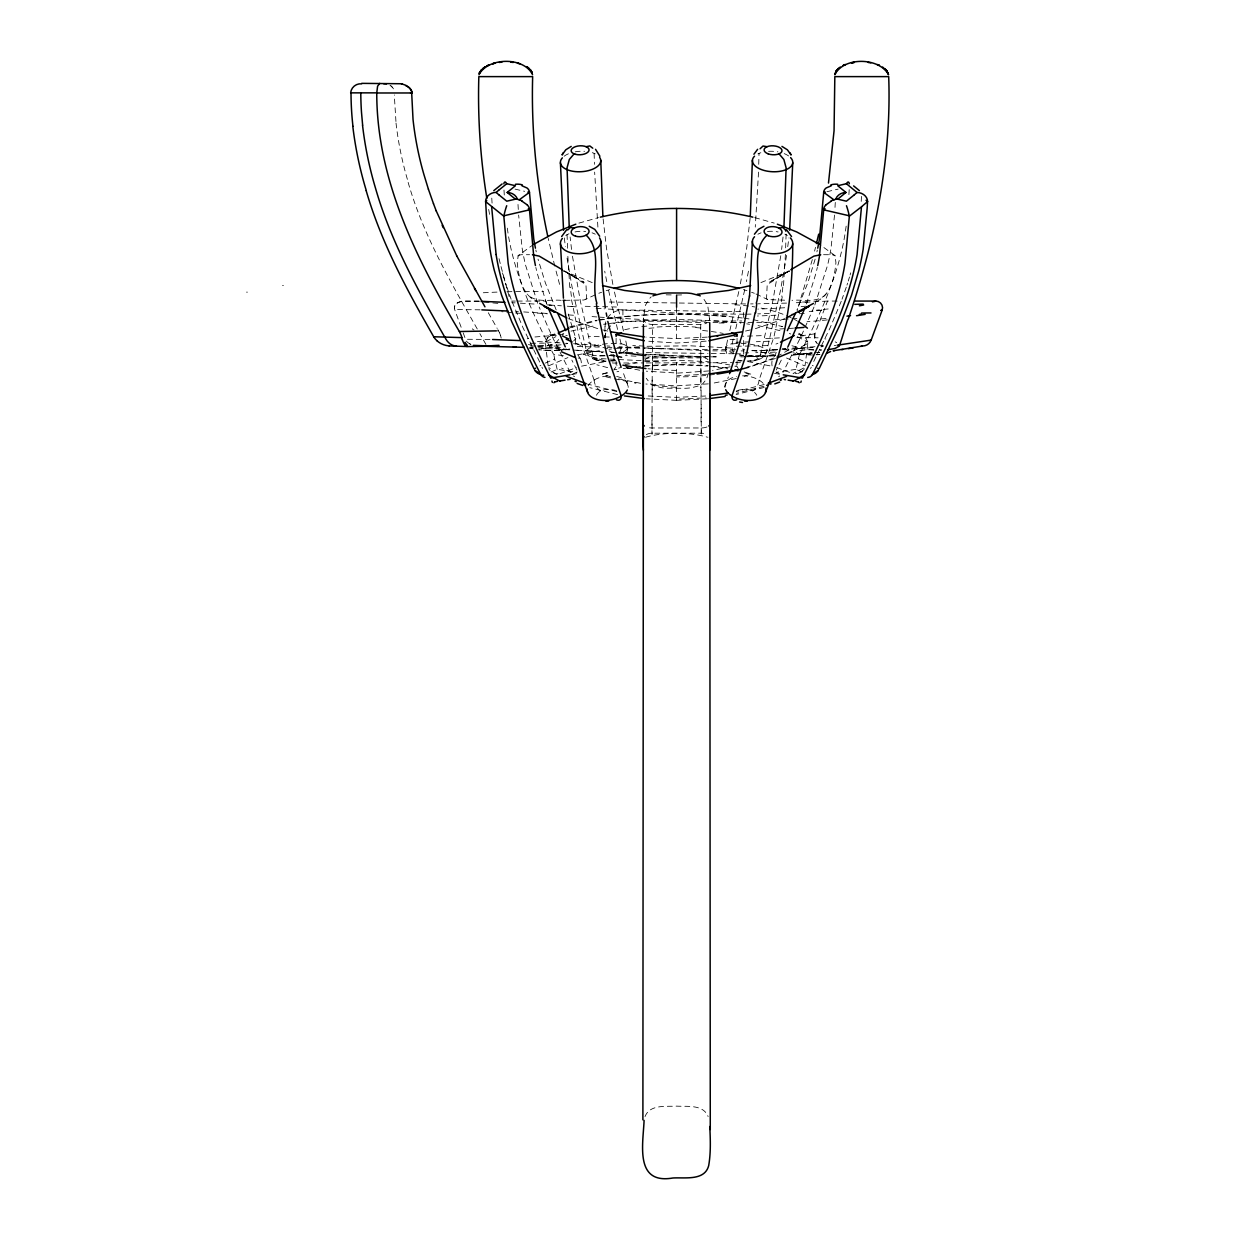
<?xml version="1.0" encoding="UTF-8"?>
<svg xmlns="http://www.w3.org/2000/svg" width="1240" height="1240" viewBox="0 0 1240 1240"><rect width="100%" height="100%" fill="white"/><g stroke="black" fill="none" stroke-linecap="round" stroke-linejoin="round"><path stroke-width="0.75" stroke-dasharray="5 3.75" d="M676.56 400.458L676.56 362.669M707.498 398.784L676.56 400.334L676.56 399.203L706.01 397.792M701.298 432.93L701.282 433.985L701.158 404.519M651.992 411.494L651.93 428.963M652.101 380.106L652.054 434.171L651.914 429.753M652.38 369.613L652.442 324.477A8.99 5.905 0 0 1 643.467 318.324L645.482 305.087L650.411 297.476A15.981 10.509 0 0 1 651.202 296.903M652.163 367.598L652.24 396.645M643.452 319.672L643.467 318.324M643.436 322.663L643.467 318.68M652.395 366.994L652.472 356.965L700.693 356.965A9.3 6.107 0 0 1 708.335 359.972M758.539 172.097L755.269 227.09M786.114 234.143L785.633 248.279M758.725 164.331L759.035 153.434M785.416 254.34L783.37 287.51M545.352 342.07L548.669 336.365L556.481 333.932M802.125 372.047L795.971 369.349L799.257 355.121M835.279 202.415L834.892 209.452M849.199 189.627L848.888 195.006M861.49 196.4L861.118 203.128M834.535 215.047L831.033 248.171A312.573 264.817 0 0 1 827.56 265.313L814.757 305.164M807.798 343.526L806.263 344.255M807.721 344.472L805.024 365.846M750.107 218.317L746.666 248.341L740.28 284.456M783.044 236.995L781.619 249.472M787.741 246.667L788.873 237.956M846.16 226.129L845.013 233.972A323.981 274.49 0 0 1 841.449 251.813C832.769 287.851 816.571 321.486 799.645 354.268L789.771 355.74M782.269 296.81L773.884 337.203L759.004 380.215M596.409 395.265C599.571 388.678 609.072 388.632 615.335 390.368M780.782 255.735L772.768 301.32L760.353 355.121A8.99 5.937 75.7 0 1 754.323 360.204L747.1 361.057M605.213 335.188L605.027 336.505L605.57 333.715M786.594 255.378L780.549 290.238L766.646 351.633C764.382 359.801 754.556 361.243 747.348 361.382M479.167 301.072L463.93 301.072C459.327 300.716 452.894 304.435 454.646 309.519L461.699 328.771M748.464 271.173L746.418 281.604M738.792 291.571L729.725 331.034M615.893 366.87L613.846 370.187M744.713 289.803L735.583 329.483M724.842 386.803L728.376 376.882M708.474 373.085L706.475 379.176L702.755 383.749A15.981 10.509 0 0 1 699.36 385.718L691.657 387.717A45.462 29.869 0 0 1 685.89 388.275L666.33 388.213A44.129 29.001 0 0 1 661.509 387.717L653.806 385.718A15.981 10.509 0 0 1 650.411 383.749L646.257 378.262M727.554 340.054L725.571 349.572L726.981 354.361M814.587 251.1L815.501 247.333M733.243 339.062L732.05 343.868A8.99 6.045 77.6 0 0 734.25 353.4M815.13 259.175L807.783 282.922L796.963 309.954M812.34 259.563L797.212 310.543M850.113 274.923L850.687 272.877M849.509 276.969L848.269 281.046M846.966 285.123L847.633 283.092M575.375 344.085L575.747 338.195L567.161 310.697M454.414 306.978L454.863 305.598M846.3 287.153L842.022 299.228M806.465 303.971L816.06 272.909A301.243 255.238 0 0 0 817.315 267.406M841.263 301.227L830.118 327.81L813.44 362.08M837.171 301.072L827.514 301.072L814.943 333.777L814.866 340.008L817.486 343.837M645.033 1116.573C649.822 1104.189 665.88 1106.762 676.591 1106.127C687.301 1106.762 703.343 1104.189 708.133 1116.573M814.013 307.04L801.102 336.35L782.936 372.45M781.308 360.096L776.225 370.047M558.667 339.497C554.451 346.162 545.182 346.301 538.207 345.991M776.302 352.501L773.311 358.283L774.954 358.019M533.851 244.249L518.243 255.518L517.25 262.462A129.704 109.895 0 0 0 518.661 272.893C520.754 284.224 525.372 296.283 536.641 301.46M626.185 354.361L627.595 349.572L625.611 340.054M816.54 301.46C827.809 296.283 832.412 284.224 834.52 272.893A129.704 109.895 0 0 0 835.93 262.462L834.923 255.518L819.315 244.249M546.856 338.117L554.296 333.235M826.026 294.066C817.455 303.552 802.962 299.228 792.019 300.328M517.87 255.952L520.784 254.727L529.589 254.696M802.652 370.791L797.212 374.17M645.591 437.239C663.354 431.985 689.812 431.985 707.575 437.239M573.686 340.969L575.794 338.489L573.531 336.613M779.712 375.999L778.643 376.65M788.392 271.173L767.204 284.658L766.553 298.453A2.651 2.248 0 0 0 767.731 299.569L788.113 300.328M457.018 303.118L462.179 301.18L478.996 301.289M545.988 341.713L555.861 336.66M783.788 273.901L769.033 282.348L789.554 270.863M803.66 368.032L793.445 373.317M805.752 344.534L793.802 350.781M548.762 365.769L567.936 357.57M565.053 300.328L583.962 300.003L597.184 293.958M760.942 282.596L789.26 271.048L779.232 276.396L786.253 272.63M779.232 276.396L789.369 270.971M539.958 365.846L540.857 365.382M572.028 374.403L576.554 372.248L557.21 369.349L551.04 372.047M736.374 390.972L737.149 390.615M545.321 363.088L554.714 358.918L553.923 355.151M560.015 373.674L576.538 367.521M777.899 343.263L775.961 344.069M784.703 318.742L755.393 328.662M610.591 376.774L602.408 374.077L610.437 372.403M775.403 358.531L746.387 367.428M562.448 333.978L563.828 333.483M598.812 293.276L601.617 292.268M570.245 327.779L597.122 320.633M744.171 371.938L750.758 374.077L742.574 376.774M602.408 374.077L608.995 371.938M737.831 390.368C744.109 388.632 753.595 388.678 756.757 395.265M527.248 338.815L528.457 338.427M569.857 348.952L561.968 350.455M763.98 386.229L736.591 393.251M606.189 290.718L609.755 289.602M569.61 326.942L596.409 320.246M764.197 387.438L736.126 394.522M552.218 344.519L544.004 345.991M764.181 384.524L736.142 391.577M578.925 223.107L598.486 217.604M736.033 365.196L737.056 364.885L737.056 361.088M571.036 331.127L595.138 325.593M567.439 343.464L565.704 343.914M736.281 378.541L712.566 383.315M615.304 360.158L610.824 360.902M754.323 360.204C762.554 358.329 752.386 354.609 748.774 355.524M730.251 366.776L712.535 370.373M581.56 366.156L605.414 361.569M577.282 354.919L601.292 350.285M745.472 331.065L750.339 329.933M826.91 191.704L838.132 189.116M739.335 370.187L738.56 369.381L734.607 370.047M625.084 364.606L636.414 362.7M814.416 333.87L814.928 333.777A8.99 8.99 0 0 0 816.649 343.015M814.215 333.917L796.902 336.443M623.24 368.575L639.685 366.156M598.176 319.935C645.745 312.372 694.478 312.464 742.264 317.983M599.711 320.153C641.375 313.224 684 313.085 726.02 316.51M571.671 374.526L578.662 373.364M534.967 336.97L556.311 335.281M561.131 344.829L539.539 345.898M627.471 368.466L640.491 366.622M795.971 369.349L776.612 372.248L781.138 374.403M739.536 355.926L743.83 355.524M603.586 324.26L606.453 323.857M612.235 361.135L615.102 360.731M708.707 370.946L678.048 373.085L646.396 371.194M533.262 347.293L531.526 347.897L533.262 348.719M706.18 341.124L676.575 343.031L646.986 341.124M801.753 335.885L800.42 336.04M610.173 360.933L615.009 360.344M708.335 383.873L676.56 385.826L645.9 384.012M609.351 323.485C652.984 318.417 697.221 318.432 740.885 323.129M608.902 349.293L611.49 348.983M828.165 308.962L816.308 310.202M834.257 345.526L835.729 345.371M648.954 328.305L657.433 327.592M644.568 361.724L676.575 360.173L708.598 361.724M823.05 346.007L821.5 346.162M819.423 352.408L793.197 354.64L796.188 354.284M818.074 352.439L819.485 352.3M707.218 374.201L676.56 375.767M826.026 318.478L819.098 319.13M561.611 350.3L566.943 348.765M616.699 348.425L642.336 346.518M796.84 337.512L818.121 337.822M819.996 354.547L816.184 354.841M820.803 346.859L822.306 346.719M819.655 354.392L816.618 354.625M644.971 365.614L676.56 364.235L708.195 365.614M705.638 396.01L676.56 397.374L646.273 395.885M827.499 301.072L793.306 302.885M643.746 366.234L676.575 364.669L707.761 366.094M801.66 354.02L811.952 353.137M808 353.353L794.778 354.392M813.161 347.526L803.768 348.254M707.281 337.11L676.591 338.582L645.9 337.11M815.021 346.719L790.686 348.192M797.661 354.175L810.541 354.826M796.065 348.781L803.784 348.254M791.911 345.759L802.234 348.363M799.149 348.579L792.964 348.983M791.538 349.076L794.623 348.874M779.402 337.885L765.406 338.597M559.581 350.455L549.01 350.533M788.966 350.006L782.223 349.603M786.702 349.354L781.99 349.618M771.683 338.303L772.458 338.272M604.407 355.524C591.976 355.136 594.022 362.003 606.066 361.057M775.264 355.57L772.288 355.71M775.729 349.928L777.279 349.851M644.164 358.019L705.886 357.864M774.008 355.632L761.887 356.144L770.784 355.787M775.729 355.71L747.813 356.733M775.946 349.913L758.493 350.563M772.613 350.067L774.163 349.99M785.711 348.425L782.347 348.564M769.482 350.192L771.048 350.13M769.296 313.488L757.718 313.906M647.032 346.301L690.696 345.821L734.839 348.254M559.24 350.641L538.175 349.788M766.351 350.315L767.917 350.254M770.474 322.307L696.384 322.524L600.114 317.176M764.786 350.362L755.331 350.656M758.771 356.252L760.275 356.206M765.468 356.19L744.294 356.795M786.563 303.103L758.105 303.8M749.689 356.515L758.833 356.252M755.749 356.361L757.253 356.314M752.711 356.438L754.23 356.407M756.943 350.61L750.603 350.765M537.958 347.014L562.572 347.696M820.229 350.222L821.283 350.207M746.077 314.185L751.068 314.092M740.792 356.872L746.046 356.763M676.591 295.012L683.519 294.887M813.626 349.742C810.526 349.494 789.089 350.424 799.211 354.051M823.577 254.696L832.381 254.727L835.31 255.952M750.603 303.909L753.114 303.862M744.403 314.231L680.869 313.333L604.035 308.822M496.108 330.894L498.558 330.863L499.394 332.475M735.01 339.466L728.283 339.528M741.148 350.904L744.31 350.874M813.053 354.981L801.35 354.609L793.011 352.811M745.581 303.955L607.058 302.002M735.521 349.649L709.156 349.634M604.981 337.853A17.98 16.632 -1.4 0 1 622.914 321.3L705.932 321.067M713.465 321.051L741.768 320.974M734.824 350.951L712.768 350.843M612.204 362.871A9.005 8.324 -1.4 0 0 613.939 363.041L620.418 363.01M623.673 362.995L643.126 362.933M646.365 362.933L711.233 362.747M712.845 362.747L732.313 362.685M735.553 362.669L740.419 362.669M561.146 300.328C550.204 299.228 535.711 303.552 527.139 294.066M511.531 301.072L515.344 301.072M517.25 301.072L545.802 301.072L547.181 304.653M652.442 324.477L700.724 324.477A8.99 5.905 0 0 0 706.816 322.927M530.488 345.991L536.284 345.991M706.939 426.979A8.99 4.263 -0.1 0 1 701.22 427.971L651.946 427.971A8.99 4.263 0.1 0 1 646.241 426.979M750.758 374.077L744.046 372.93M719.076 322.989L727.648 323.051M704.583 339.528L697.794 339.45M707.404 349.618L646.691 348.425M713.202 356.717L716.255 356.748M618.807 352.284L638.259 352.532M605.074 326.678A18.383 16.957 9.8 0 1 622.914 309.923L743.659 311.721L743.659 317.564M697.794 339.45L691.005 339.357M554.017 346.053L559.643 346.131M646.365 352.625L707.978 353.416M711.233 353.462L733.925 353.772M735.553 353.788L743.659 353.896M710.163 356.671L677.335 355.818M716.131 356.934L685.782 356.283M666.175 294.826L674.855 294.981M709.621 350.796L618.962 346.719M676.56 400.334L646.396 398.815M489.971 339.419L465.543 339.264L462.334 330.522M577.267 346.503L599.199 347.091M480.066 309.829L454.646 309.519L454.367 308.31M607.135 347.308L611.894 347.433M617.38 347.588L645.064 348.378M819.904 349.788L821.577 349.851M609.259 337.048L603.849 336.862M599.214 336.691L588.55 336.303M605.818 361.382C598.61 361.243 588.783 359.801 586.536 351.633L572.616 290.238L566.572 255.378M685.782 356.283L608.871 352.3M672.902 355.647L642.196 354.19M548.638 350.517L539.524 349.804M659.68 355.074L664.082 355.276M813.905 350.114L800.745 348.502M530.007 347.619L532.843 347.774M609.336 355.524L615.443 356.267M538.579 348.068L571.237 349.928M511.748 302.7L515.158 302.885M541.462 348.223L550.173 348.704M537.447 341.512L558.062 342.752M520.351 303.18L537.525 304.234M515.701 311.472L518.351 311.628M561.704 349.37L563.611 349.478M630.556 353.54L618.698 352.842M573.159 350.052L578.909 350.393M523.683 311.938L546.111 313.363M576.988 350.269L601.121 351.772M565.796 335.451L567.254 335.544M556.14 342.628L559.984 342.86M598.207 351.587L585.482 350.796L607.073 352.175M565.796 343.232L567.718 343.356M573.562 343.744L601.013 345.557M606.964 345.945L609.941 346.146M546.948 304.839L551.056 305.102M548.995 304.978L561.379 305.8M695.733 327.592L704.212 328.305M567.3 306.218L575.019 306.76M571.144 306.481L578.894 307.04M596.083 308.264L602.439 308.714M568.494 314.898L576.306 315.456M592.069 316.603L596.905 316.944M798.235 334.118L804.93 336.707L807.813 342.085M742.357 360.902L737.862 360.158M713.481 366.156L728.438 368.296M742.295 349.06L744.744 349.339M738.73 360.422L741.039 360.685M709.419 366.234L727.803 368.885M744.109 318.231L749.673 318.99M738.064 360.731L740.931 361.135M746.712 323.857L749.596 324.26M716.937 362.731L729.818 364.978M640.6 383.315L616.885 378.541M747.875 361.584L771.606 366.156M531.665 345.17L528.38 344.581M751.998 350.3L775.884 354.919M563.394 355.74L553.521 354.268C536.595 321.486 520.397 287.851 511.732 251.813A323.981 274.49 0 0 1 508.137 233.972L507.021 226.129M578.212 358.019L579.855 358.283L576.864 352.501M639.685 370.233L622.914 366.776M774.504 373.364L781.495 374.526M753.222 319.626L782.486 326.616L777.852 325.175M758.028 325.593L782.146 331.127M824.615 338.768L825.887 339.016M617.597 394.615L589.775 387.655M616.838 391.546L587.528 384.075M616.885 369.706L614.017 369.101M734.623 369.52L738.358 370.388M615.536 355.942L609.476 354.516M819.392 345.077L823.329 345.991A8.99 8.99 0 0 1 821.391 345.774M515.034 189.116L524.659 191.332M602.826 329.933L607.693 331.065M529.511 347.99L532.611 348.874M607.662 367.644L596.843 364.793M754.695 217.604L774.24 223.107M734.87 366.156L737.056 366.73M736.018 370.621L735.165 370.404L738.218 371.21M597.773 328.662L568.478 318.742M602.702 352.718L601.354 352.346M776.643 367.536L793.15 373.674M617.132 365.196L616.11 364.885L616.11 361.088M743.411 289.602L746.976 290.718M592.224 282.596L563.906 271.048L573.934 276.396L563.626 270.863M786.517 357.988L804.404 365.754M529.65 348.037L530.782 348.44M751.548 292.268L754.354 293.276M789.353 333.483L790.732 333.994M580.707 345.449L573.485 342.519M798.452 358.918L807.845 363.088M616.017 390.615L616.807 390.972M755.982 293.958L767.731 299.569M797.32 336.66L807.69 342.007M835.202 341.868L836.737 342.674M812.309 365.382L813.207 365.846M552.932 347.556L545.368 343.387L548.142 365.846M557.179 374.805L550.514 370.791M469.356 343.651L470.921 344.488M563.797 270.971L573.934 276.396M798.885 333.235L806.31 338.117M548.855 367.66L550.327 368.497M566.913 272.63L584.133 282.348L569.377 273.901M564.774 271.173L585.962 284.658L586.613 298.453A2.651 2.248 0 0 1 585.435 299.569M574.523 376.65L573.454 375.999M390.972 85.916L392.445 87.404M738.498 369.303L737.273 366.87M557.179 369.319L554.73 359.073M787.276 347.572L788.376 349.401M488.296 312.728L497.193 328.445M497.875 329.654L498.558 330.863M485.94 344.441L479.864 333.622M477.276 329.003C450.027 281.139 422.018 232.856 407.293 179.366M570.23 372.45L552.064 336.35L539.152 307.04M576.941 370.047L571.857 360.096M539.726 362.08L523.048 327.81L511.903 301.227M499.394 332.46L500.557 335.404M556.202 309.954L545.383 282.922L538.036 259.175M594.162 380.215L579.282 337.203L570.912 296.81M537.664 303.273L525.605 265.313A312.573 264.817 0 0 1 522.133 248.171L518.63 215.047M623.581 373.674L628.324 386.803M511.143 299.228L506.865 287.153M546.701 303.971L537.106 272.909A301.243 255.238 0 0 1 535.851 267.406M505.532 283.092L506.199 285.123M504.897 281.046L503.657 276.969M500.557 335.389L501.177 338.071M509.19 296.763L500.882 266.058M502.479 272.877L503.053 274.923M559.581 284.379L555.226 267.918M554.761 266.073L548.22 238.406M499.038 258.679L500.418 264.213M619.923 339.062L621.116 343.868A8.99 6.045 -77.6 0 1 618.931 353.4M598.843 360.204A8.99 5.937 -75.7 0 1 592.813 355.121L580.398 301.32L572.384 255.735M617.582 329.483L608.452 289.803M623.441 331.034L614.374 291.571M612.886 284.456L606.5 248.341L603.058 218.317M606.747 281.604L604.702 271.173M488.684 209.436L489.692 215.031M564.293 237.956L565.425 246.667M571.547 249.472L570.121 236.995M597.897 227.09L594.642 172.097M569.796 287.51L567.75 254.34M395.947 121.489L394.522 98.719A269.142 269.142 0 0 1 394.475 94.922M709.714 320.679L707.683 305.087L702.755 297.476A15.981 10.509 0 0 0 701.964 296.903M492.063 203.128L491.675 196.4M518.289 209.452L517.886 202.415M504.277 195.006L503.967 189.627M567.548 248.279L567.052 234.143M594.13 153.434L594.441 164.331M701.267 430.373L701.22 428.048M701.282 431.195L701.282 432.698M700.724 324.477L700.879 387.702M700.693 356.965L700.724 360.638M701.003 369.675L700.894 390.647M701.111 390.678L701.034 422.825M743.659 340.473L743.659 356.965M737.056 338.334L737.056 344.022M676.591 307.877L676.591 338.675M622.914 309.985L622.914 321.315M616.11 338.334L616.11 344.022M613.939 354.997L613.939 363.026M604.95 326.678L604.95 338.04M709.699 318.324A8.99 5.905 0 0 1 709.032 320.835M644.784 360.034A9.3 6.107 0 0 1 652.457 356.841M646.335 434.62A8.99 6.185 0.2 0 1 652.101 433.194L701.065 433.194A8.99 6.185 -0.2 0 1 706.831 434.62M757.919 153.9A20.197 10.214 3.1 0 1 760.864 152.722M768.583 151.327A20.197 10.214 3.1 0 1 777.945 151.869M784.192 153.62A20.197 10.214 3.1 0 1 788.779 156.07M760.399 355.151A20.352 6.138 5.7 0 1 739.335 354.749M734.375 353.54A20.352 6.138 5.7 0 1 731.879 343.805M732.36 343.992A20.429 5.75 6 0 1 761.221 346.967A20.429 5.75 6 0 1 760.244 355.09M757.888 234.236A20.197 11.191 3.2 0 1 761.096 232.841M767.482 231.462A20.197 11.191 3.2 0 1 778.131 231.958M784.92 234.143A20.197 11.191 3.2 0 1 787.354 235.46M724.997 387.5A20.46 11.904 6.4 0 1 736.514 376.449M742.558 375.844A20.46 11.904 6.4 0 1 759.128 380.153A20.32 12.105 7.1 0 1 764.274 384.648M759.05 380.184A8.618 4.542 -59.9 0 1 752.54 391.081M782.827 287.153A331.576 195.409 62.9 0 1 781.758 296.438M817.315 250.015A301.258 255.238 0 0 1 816.912 251.844M776.596 372.356A8.882 6.107 85.8 0 1 775.946 372.031M772.086 365.893A8.882 6.107 85.8 0 1 773.093 358.019M811.239 367.179A8.99 6.742 -62.8 0 1 810.588 368.528M536.254 251.844A301.258 255.238 0 0 1 535.851 250.015M580.072 358.019A8.882 6.107 -85.8 0 1 581.079 365.893M577.22 372.031A8.882 6.107 -85.8 0 1 576.569 372.356M542.577 368.528A8.99 6.742 62.8 0 1 541.927 367.179M565.796 235.46A20.197 11.191 -3.3 0 1 568.99 233.787M575.019 231.942A20.197 11.191 -3.3 0 1 585.668 231.446M592.054 232.81A20.197 11.191 -3.3 0 1 595.262 234.221M616.652 376.449A20.46 11.904 -6.4 0 1 628.168 387.5M588.179 385.779A20.32 12.105 -7.1 0 1 593.976 380.106A20.46 11.904 -6.4 0 1 610.607 375.844M600.625 391.081A8.618 4.542 59.9 0 1 594.115 380.184M571.408 296.438A331.576 195.409 -62.9 0 1 570.338 287.153M564.091 156.256A20.197 10.23 -3.1 0 1 568.958 153.59M575.205 151.838A20.197 10.23 -3.1 0 1 584.567 151.296M592.286 152.675A20.197 10.23 -3.1 0 1 595.231 153.853M621.287 343.805A20.352 6.138 -5.7 0 1 618.791 353.54M613.846 354.749A20.352 6.138 -5.7 0 1 592.767 355.151M592.921 355.09A20.429 5.75 -6 0 1 591.945 346.967A20.429 5.75 -6 0 1 620.806 343.992M624.619 329.762A96.565 40.021 1.7 0 1 647.296 326.027M657.122 327.035A100.533 35.526 0.1 0 1 696.012 327.081M702.615 330.507A96.565 35.588 -0.3 0 1 723.245 333.421M571.33 372.403A128.65 31.372 11.6 0 1 561.596 368.079M675.939 387.298A148.211 52.157 4.5 0 1 652.968 385.237M627.843 381.502A148.211 52.157 4.5 0 1 604.593 376.449M558.015 373.705A10.695 9.905 2.4 0 1 548.7 368.745M804.466 368.745A10.695 9.905 -2.5 0 1 795.15 373.69M676.544 370.388A158.55 75.067 1.1 0 1 647.993 368.745M561.643 350.563A143.081 40.285 9.7 0 1 555.101 347.386M604.097 360.483A153 52.948 6.1 0 1 586.582 355.198M676.56 357.678A146.661 67.425 1.1 0 1 647.776 355.942M788.888 349.742A145.638 76.152 0 0 1 750.882 366.513M714.457 374.403A145.638 76.152 0 0 1 676.374 376.898M607.708 348.735A144.522 49.74 5.7 0 1 588.132 342.69M734.716 304.776A143.142 69.424 -11 0 1 754.85 306.962M761.096 308.094A143.142 69.424 -11 0 1 764.119 308.714M769.932 310.108A143.142 69.424 -11 0 1 797.087 320.881M618.62 368.11A90.907 34.534 2.1 0 1 620.76 367.598M625.704 366.529A90.907 34.534 2.1 0 1 627.378 366.203M616.947 371.767A100.022 39.928 2.2 0 1 618.76 371.365M539.183 346.053A32.333 6.572 -2.7 0 1 537.106 345.929M807.473 301.847A56.048 1.457 -1.9 0 1 801.613 302.111M585.202 306.296A235.197 8.912 2 0 1 619.24 307.086M483.29 292.764A235.197 21.684 3.6 0 1 499.239 292.02M506.928 291.772A235.197 21.684 3.6 0 1 543.507 291.385M470.363 344.115A11.222 11.222 0 0 1 465.217 339.45M644.226 346.099A449.95 53.289 1.5 0 1 632.757 345.433M661.757 348.828A436.341 51.723 1.4 0 1 643.467 347.882M636.011 356.206A457.498 58.078 1.2 0 1 625.425 355.586M530.689 343.294A155.341 17.236 5 0 1 547.274 343.17M554.822 348.238A152.551 13.408 4 0 1 564.107 348.394M775.294 352.129A187.845 25.513 0 0 1 755.749 352.687M748.557 352.827A187.845 25.513 0 0 1 744.961 352.888M786.269 349.076A145.901 14.508 -0.4 0 1 784.501 349.153M777.62 349.417A145.901 14.508 -0.4 0 1 770.707 349.649M474.021 330.042A188.681 8.68 3.7 0 1 472.564 328.724M727.074 315.038A379.998 11.548 1.3 0 1 711.76 314.65M769.095 341.186A178.544 31.62 -0.2 0 1 756.307 341.713M749.797 341.93A178.544 31.62 -0.2 0 1 735.909 342.224M761.236 335.653A178.591 25.885 -0.5 0 1 742.683 336.226M737.025 336.335A178.591 25.885 -0.5 0 1 734.018 336.397M658.626 361.15A384.245 57.846 -0.2 0 1 588.954 357.895M549.707 334.49A188.697 4.216 1.6 0 1 563.611 334.676M767.653 345.588A170.407 15.469 -0.5 0 1 736.033 346.224M613.568 348.115A324.694 3.208 1.8 0 1 616.311 348.192M520.49 313.363A570.369 9.688 4.5 0 1 501.657 311.69M793.523 328.166A212.629 47.91 0 0 1 776.86 329.112M827.375 319.904A178.855 28.179 -1.1 0 1 807.054 321.703M497.814 303.366A560.124 9.61 4.5 0 1 479.957 301.754M796.917 318.385A203.515 46.5 -0.1 0 1 775.171 319.781M821.795 310.248A171.322 28.195 -1.2 0 1 809.224 311.442M806.109 306.172A190.325 30.659 -1.2 0 1 798.684 306.76M784.672 307.737A190.325 30.659 -1.2 0 1 757.841 309.086M282.55 285.556A566.572 9.254 3.7 0 1 283.402 285.588M549.847 305.536A475.044 32.008 5.6 0 1 551.878 305.675M804.249 313.394A198.663 28.892 -1.3 0 1 791.476 314.278M775.93 315.177A198.663 28.892 -1.3 0 1 757.376 315.999M246.528 292.129A575.964 10.23 3.7 0 1 247.411 292.144M537.339 313.1A480.779 39.758 6.1 0 1 547.553 313.782M613.846 352.3A8.975 8.277 9.8 0 1 607.585 349.665M407.387 179.35A337.76 337.76 0 0 1 395.839 121.489M390.011 85.281A10.168 10.168 86.5 0 1 393.995 89.915M725.695 348.533L725.571 349.572L725.943 346.781L725.695 348.533M812.37 352.981L809.472 353.229L812.37 352.981M627.471 348.533L627.223 346.781L627.595 349.572L627.471 348.533"/><path stroke-width="1.5" d="M643.111 439.782L643.111 440.774M710.272 440.82L710.195 443.594M643.421 324.663L642.971 443.625L643.095 442.075M643.436 372.372L643.126 439.564A8.99 6.185 0.2 0 1 644.025 436.65M643.374 428.963L642.894 1119.86M752.401 160.224L750.278 216.566M792.748 162.797L789.617 230.268M752.386 241.211L749.534 296.376M792.716 243.799C792.825 294.485 785.385 345.51 765.375 392.367M710.226 443.176L709.792 450.167M866.032 200.291L867.535 201.593L867.179 208.119L863.164 249.24A342.891 290.517 0 0 1 858.902 270.243L851.508 295.353L841.402 321.764L819.035 368.962L817.687 368.218M783.959 226.688L786.098 167.725L783.851 159.48L779.061 153.869M756.276 303.257C762.925 282.286 749.332 251.581 767.033 235.166M749.549 295.694L742.264 334.63L729.585 373.674M828.49 183.055L834.055 130.789L834.83 76.617L888.693 76.617C891.73 159.232 874.619 241.242 848.269 319.161C847.664 317.843 838.333 352.315 838.984 344.751M755.175 312.558L746.806 352.951L731.957 395.885A9.44 4.743 -58.6 0 0 736.731 399.822M644.087 1120.402C643.126 1144.21 634.4 1184.665 672.886 1178C684.945 1177.225 704.63 1181.069 708.675 1165.693C710.939 1152.782 710.396 1139.545 709.792 1126.509M834.938 74.431C843.944 56.652 879.315 57.303 888.538 74.71M834.876 74.71L836.566 70.432M478.966 74.71C488.079 57.195 523.947 56.59 532.58 74.71M816.416 243.583L818.695 234.174M835.062 73.656L836.024 71.347M805.086 307.644L787.88 346.859M567.765 229.958L570.385 227.447L574.105 228.176M795.429 313.394L787.322 330.615M562.169 154.799L565.781 149.808L571.206 146.398M562.201 154.737L563.068 152.954M760.089 148.785L763.003 146.025L767.033 146.692M561.627 236.546L566.711 229.71M807.705 377.456A8.99 7.114 55.8 0 0 812.619 374.093C829.204 341.744 844.843 308.481 853.368 272.986A334.8 283.666 0 0 0 857.073 254.526L861.49 206.801L849.338 216.21L845.013 263.252A323.857 274.381 0 0 1 841.433 281.108C833.249 315.131 818.338 347.06 802.451 378.091L783.231 374.821M753.92 154.241L757.625 149.311M754.432 234.221L758.353 229.415L763.933 226.269M838.922 346.286L835.14 348.409L827.56 349.804M554.776 381.889L553.954 382.772M826.181 204.708L831.234 201.159M838.581 68.246L836.132 71.068L840.193 67.038M379.735 83.374L377.596 86.18L376.759 92.861L351.013 92.861A304.404 304.404 0 0 0 352.47 121.768L352.92 126.201M498.961 194.897L506.757 201.19L515.437 199.175L507.207 192.448L515.437 185.721L506.757 183.706L498.852 190.108M867.582 201.593A10.37 8.773 6.1 0 0 857.057 192.479L846.409 183.706L837.729 185.721L845.959 192.448L837.729 199.175L846.409 201.19L853.91 195.145M854.221 194.882L856.949 192.541M861.707 206.615L867.535 201.593M535.479 368.218L534.13 368.962L511.764 321.764L501.657 295.353L494.264 270.243A342.891 290.517 0 0 1 489.986 249.24L486.483 216.085L485.631 201.593L486.762 200.617M498.65 190.263L496.232 192.355A10.37 8.773 -6.1 0 0 485.584 201.593M483.197 68.246L485.584 66.603L482.252 69.022M493.768 190.65L502.107 183.97M519.173 199.873L529.464 192.324A8.866 7.332 -28.4 0 0 526.985 187.984L522.009 185.829M825.096 208.769L823.701 209.715M812.619 374.093L818.276 370.326M499.038 345.325L486.808 345.976M813.455 303.428L786.284 318.029M574.105 153.869L569.315 159.48L567.067 167.725L569.207 226.688M533.851 244.249L556.481 231.927L575.81 224.192M790.81 269.747L813.967 256.106L820.725 254.774M586.148 146.692L589.822 145.933L592.767 148.211M779.061 228.176L782.796 227.447L785.4 229.958M794.313 335.498L780.456 342.178M558.155 333.033L568.943 328.259M791.926 351.664L777.062 357.895M786.625 376.371L768.164 383.269M780.394 380.324L781.495 379.874M774.768 383.904L779.697 382.06M770.257 384.152L771.14 383.842M766.707 385.346L767.607 385.051M616.11 336.443L616.11 334.552L621.674 332.987M737.056 336.443L737.056 334.552L708.893 340.752M872.464 301.894L875.797 301.072A6.742 6.742 0 0 1 882.152 310.124L871.162 340.086A8.99 8.99 0 0 1 862.73 345.991L833.172 350.781L834.474 350.626M495.055 63.163L492.59 63.767L494.109 63.395M600.3 217.155C650.24 205.546 702.925 205.546 752.866 217.155M613.878 288.44C654.921 277.977 698.244 277.977 739.304 288.44M874.495 301.413L875.797 301.072L854.562 301.072M881.144 310.372L882.136 310.124L880.772 310.465M750.681 285.572L728.624 290.454L697.19 294.298M871.007 340.132L837.171 345.216M503.812 215.791L529.48 209.854L533.758 256.447A301.243 255.238 0 0 0 535.447 265.562M825.298 192.076L823.701 192.448L819.408 239.056A301.258 255.238 0 0 1 817.718 248.171M862.126 346.131L861.01 346.379M826.522 353.369L830.63 351.524M831.234 185.814L826.227 187.922A8.866 7.332 28.4 0 0 823.639 192.308L833.993 199.873M467.403 346.58L485.243 346.27M742.249 331.824L708.908 336.923M732.607 370.45L709.543 373.953M853.12 347.882L848.408 348.657M569.935 374.821L550.715 378.091C534.827 347.06 519.917 315.131 511.732 281.108A323.857 274.381 0 0 1 508.152 263.252L503.828 216.21L485.631 201.593M554.822 381.827L557.38 381.393M728.159 393.049L709.745 395.591M559.953 380.974L565.068 380.137M725.354 395.297L727.245 394.987M567.625 379.719L570.183 379.3M859.32 314.418L860.948 314.17M725.199 396.506L709.11 398.629M841.805 349.649L842.937 349.494M846.935 316.138L850.532 315.658M717.092 336.009L717.96 335.916M499.239 62.45L500.262 62.341M500.882 62.279L501.906 62.171M747.317 401.14L744.496 401.14M608.669 401.14L605.849 401.14M461.822 337.621L433.721 336.753C407.014 290.207 381.192 242.529 366.188 190.727M434.387 336.738L433.721 336.753A15.097 15.097 0 0 0 435.163 338.861L436.899 340.69M428.404 189.208L423.925 174.561A323.578 323.578 0 0 1 413.029 119.474L411.68 92.969L376.759 92.985C376.635 179.444 416.469 258.803 459.374 331.529L496.108 330.879M485.243 346.27L524.365 347.355M410.533 93L411.68 93M361.662 83.359L401.264 83.746A21.096 20.305 86.8 0 1 401.822 83.855L406.162 85.436M563.13 300.328L565.053 300.328M466.736 346.518L450.802 345.976A20.723 20.708 0 0 1 449.175 345.976M498.015 346.301L473.354 345.356M492.559 339.497L519.932 340.582M482.096 301.367L504.943 302.328M481.833 309.876L507.904 311.038M513.267 346.859L516.011 346.967M532.441 254.774L539.198 256.106L562.356 269.747M543.678 375.24L542.531 375.1M655.976 294.298L624.542 290.454L602.485 285.572M449.035 345.898L448.586 345.851A20.879 20.879 0 0 1 436.868 340.721M513.298 62.45L510.647 62.171M644.552 398.614L624.402 395.917M644.257 336.923L610.917 331.824M642.956 395.545L626.603 393.312M644.273 340.752L616.11 334.552M870.837 62.852L868.186 62.45M784.254 379.502L785.54 379.719M788.097 380.137L793.228 380.974M739.582 402.008L742.512 402.489M795.785 381.393L798.343 381.827M621.612 357.244L616.869 356.252M401.822 83.855L401.9 83.871A21.096 20.29 85.1 0 0 401.264 83.746M849.354 215.791L823.701 209.854L819.408 256.447A301.243 255.238 0 0 1 817.718 265.562M527.868 192.076L529.48 192.448L533.758 239.056A301.258 255.238 0 0 0 535.447 248.171M519.823 63.767L517.406 63.163L518.336 63.395M731.492 332.987L737.056 334.552M586.179 383.64L566.293 376.278M585.59 385.067L583.529 384.369M777.356 224.192L796.685 231.927L819.315 244.249M577.158 383.454L582.816 385.469M574.926 357.446L561.519 351.788M576.29 381.719L575.019 381.222M877.223 64.511L879.439 65.394L878.168 64.883M572.105 341.915L566.138 339.187M566.882 318.029L539.71 303.428M589.232 226.269L594.812 229.415L599.664 236.251M521.932 201.159L526.985 204.708M781.96 146.398L787.385 149.808L790.996 154.799M586.132 235.166C603.896 251.875 589.976 282.178 596.889 303.257M534.889 370.326L540.562 374.093A8.99 7.114 -55.8 0 0 544.933 377.394M529.464 209.715L528.255 208.894M882.601 67.038L887.003 71.068L884.957 68.82M799.226 382.788L798.39 381.889M853.616 185.907L859.413 190.65M496.232 192.541L498.821 194.773M491.644 206.786L496.108 254.526M786.47 229.71L791.538 236.546M595.541 149.311L599.912 156.256M484.949 306.838L456.739 255.843M474.424 288.346L475.726 290.625M444.54 336.738C417.384 289.246 390.569 240.854 375.441 187.953A365.971 365.971 0 0 1 362.529 125.147M459.374 331.529L460.846 334.599A13.78 8.107 60.7 0 1 461.9 337.512M456.739 255.843L436.232 210.909M540.562 374.093C523.962 341.744 508.322 308.481 499.798 272.986A334.8 283.666 0 0 1 496.093 254.526M790.097 152.954L790.965 154.737M565.843 330.615L557.736 313.394M565.285 346.859L548.08 307.644M442.153 225.277L443.207 227.664M888.29 73.656L886.523 70.432L888.46 74.431M436.232 210.924L433.489 203.717M587.791 392.367C575.995 362.933 567.083 332.165 563.689 300.576M433.489 203.732L428.404 189.193M621.147 367.242L614.513 347.495L607.802 321.439M785.556 230.33L785.804 231.151M462.411 339.729L463.032 341.496A18.228 4.851 82.3 0 0 467.371 346.394M547.847 236.638C536.501 184.14 531.123 130.324 532.658 76.617L478.841 76.617C477.601 117.397 480.376 158.27 486.855 198.54M606.221 312.976L606.856 316.355M710.163 443.625L710.055 441.13M605.275 307.908L602.408 281.852L600.78 241.211M597.99 312.558L606.36 352.951L621.209 395.885A9.44 4.743 58.6 0 1 616.435 399.822M362.638 125.132L361.491 112.267A300.483 300.483 0 0 1 360.794 92.876M563.549 230.268L560.418 162.797M563.441 298.142L560.449 243.799M642.94 443.099L643.374 450.167M602.888 216.566L600.764 160.224M709.792 428.963L710.272 1129.516M710.055 440.944L709.73 322.663M709.854 393.7L709.869 397.993M710.148 399.869L710.272 435.721M710.272 437.115L710.272 438.572M676.591 208.46L676.591 280.38M676.591 295.228L676.591 307.272M700.259 295.926A15.981 10.509 0 0 0 699.36 295.507L691.657 293.524A44.129 29.001 0 0 0 686.836 293.028L667.275 292.966A45.462 29.869 0 0 0 661.509 293.524L653.806 295.507A15.981 10.509 0 0 0 652.907 295.926M710.21 423.615A8.99 4.263 -0.1 0 1 708.8 425.986M709.497 437.239A8.99 6.185 -0.2 0 1 710.055 439.564M644.382 425.986A8.99 4.263 0.1 0 1 642.956 423.615M790.593 157.604A20.197 10.23 3.1 0 1 772.613 171.74A20.197 10.23 3.1 0 1 754.54 156.178M790.376 237.94A20.197 11.191 3.3 0 1 772.799 253.704A20.197 11.191 3.3 0 1 754.525 236.763M756.757 303.583A331.576 196.276 62.7 0 1 755.625 312.899M725.679 389.685A20.46 11.904 6.4 0 0 731.925 395.917A20.32 12.105 7.1 0 0 755.082 399.745A20.32 12.105 7.1 0 0 765.886 388.135M846.471 205.731A11.222 1.612 74.8 0 1 849.183 215.512M831.11 200.911A18.616 14.88 -26.5 0 1 837.729 198.927M823.515 209.731A8.866 7.332 -22.7 0 1 826.119 204.678M846.409 183.784A11.129 2.635 -80.3 0 1 849.369 183.799M830.862 184.869A18.616 17.035 41.9 0 1 837.76 184.28M835.776 199.067A10.54 8.912 -2.5 0 1 845.959 192.479M804.729 374.62A177.289 43.121 -15 0 1 793.042 381.346M801.226 381.052A10.401 2.558 82.8 0 1 800.745 382.401M818.354 370.357A10.168 9.377 -7.5 0 1 812.324 374.604M503.982 215.512A11.222 1.612 -74.8 0 1 506.711 205.731M515.437 198.927A18.616 14.88 26.5 0 1 522.056 200.911M527.046 204.678A8.866 7.332 22.7 0 1 529.65 209.731M503.812 183.799A11.129 2.635 80.3 0 1 506.757 183.784M515.406 184.28A18.616 17.035 -41.9 0 1 522.304 184.869M507.207 192.479A10.54 8.912 2.5 0 1 517.39 199.067M560.124 381.346A177.289 43.121 15 0 1 548.437 374.62M552.42 382.401A10.401 2.558 -82.8 0 1 551.939 381.052M540.841 374.604A10.168 9.377 7.5 0 1 534.812 370.357M599.54 237.879A20.197 11.191 -3.2 0 1 579.762 253.751A20.197 11.191 -3.2 0 1 562.356 238.437M597.54 312.899A331.576 196.276 -62.7 0 1 596.409 303.583M627.332 389.996A20.46 11.904 -6.4 0 1 621.255 395.917A20.32 12.105 -7.1 0 1 598.765 399.885A20.32 12.105 -7.1 0 1 587.14 389.035M599.602 157.341A20.197 10.214 -3.1 0 1 579.576 171.771A20.197 10.214 -3.1 0 1 562.371 157.852M635.779 382.85A148.211 52.157 4.5 0 1 634.787 382.695M584.257 354.408A153 52.948 6.1 0 1 583.497 354.144M645.978 368.544A158.55 75.067 1.1 0 1 622.852 365.18M568.633 338.908A137.392 38.347 9.6 0 1 562.464 335.916M645.885 355.725A146.661 67.425 1.1 0 1 625.363 352.672M798.265 321.579A143.142 69.424 -11 0 1 807.426 328.197M748.805 367.133A145.638 76.152 0 0 1 717.107 374.031M803.892 327.406A212.629 47.91 0 0 1 795.01 328.058M865.148 314.356A99.944 7.564 -3.8 0 1 856.53 315.704M861.505 313.069A90.443 4.836 -5.2 0 1 871.023 312.961M863.676 304.963A93.356 7.641 -4.1 0 1 859.366 305.8M854.81 304.358A85.963 4.743 -5.8 0 1 863.226 304.141M350.641 92.83A10.059 10.044 0 0 1 361.631 83.824M366.312 190.697A373.302 373.302 0 0 1 352.78 126.217M383.764 83.793A10.168 10.168 86.5 0 1 386.477 83.917M456.49 346.099A15.546 12.555 82.2 0 1 444.695 336.66M467.186 345.108A18.228 4.805 75.1 0 1 465.031 342.287M462.35 339.869A12.819 3.425 82.1 0 1 461.761 337.792M479.322 73.361L479.74 72.323L479.322 73.361M479.957 71.982L479.462 72.959L481.414 69.874L479.957 71.982M808.837 306.388L798.653 312.108L808.837 306.388M488.87 65.023L486.778 65.968L488.87 65.023M844.409 64.883L843.169 65.394L845.324 64.511L844.409 64.883M854.127 62.45L851.524 62.852L854.127 62.45M554.528 312.108L544.329 306.388L554.528 312.108M527.62 67.317L526.566 66.603L529.697 69.022L527.62 67.317M531.107 70.773L530.457 69.859L532.192 72.959L531.107 70.773M532.301 73.361L531.96 72.323L532.301 73.361M768.164 153.838A8.975 4.48 3.2 0 0 781.99 150.892A8.975 4.48 3.2 0 0 768.986 146.119A8.975 4.48 3.2 0 0 768.164 153.838M768.211 235.724A8.975 5.038 3.4 0 0 782.006 232.252A8.975 5.038 3.4 0 0 768.924 227.029A8.975 5.038 3.4 0 0 768.211 235.724M575.608 236.204A8.975 5.038 -3.4 0 0 589.077 231.322A8.975 5.038 -3.4 0 0 575.67 227.478A8.975 5.038 -3.4 0 0 575.608 236.204M575.67 154.365A8.975 4.48 -3.2 0 0 589.077 149.885A8.975 4.48 -3.2 0 0 575.608 146.599A8.975 4.48 -3.2 0 0 575.67 154.365M412.145 92.892A9.563 9.254 89.5 0 0 406.038 85.777A9.563 9.207 88.6 0 1 412.114 92.892"/></g></svg>
